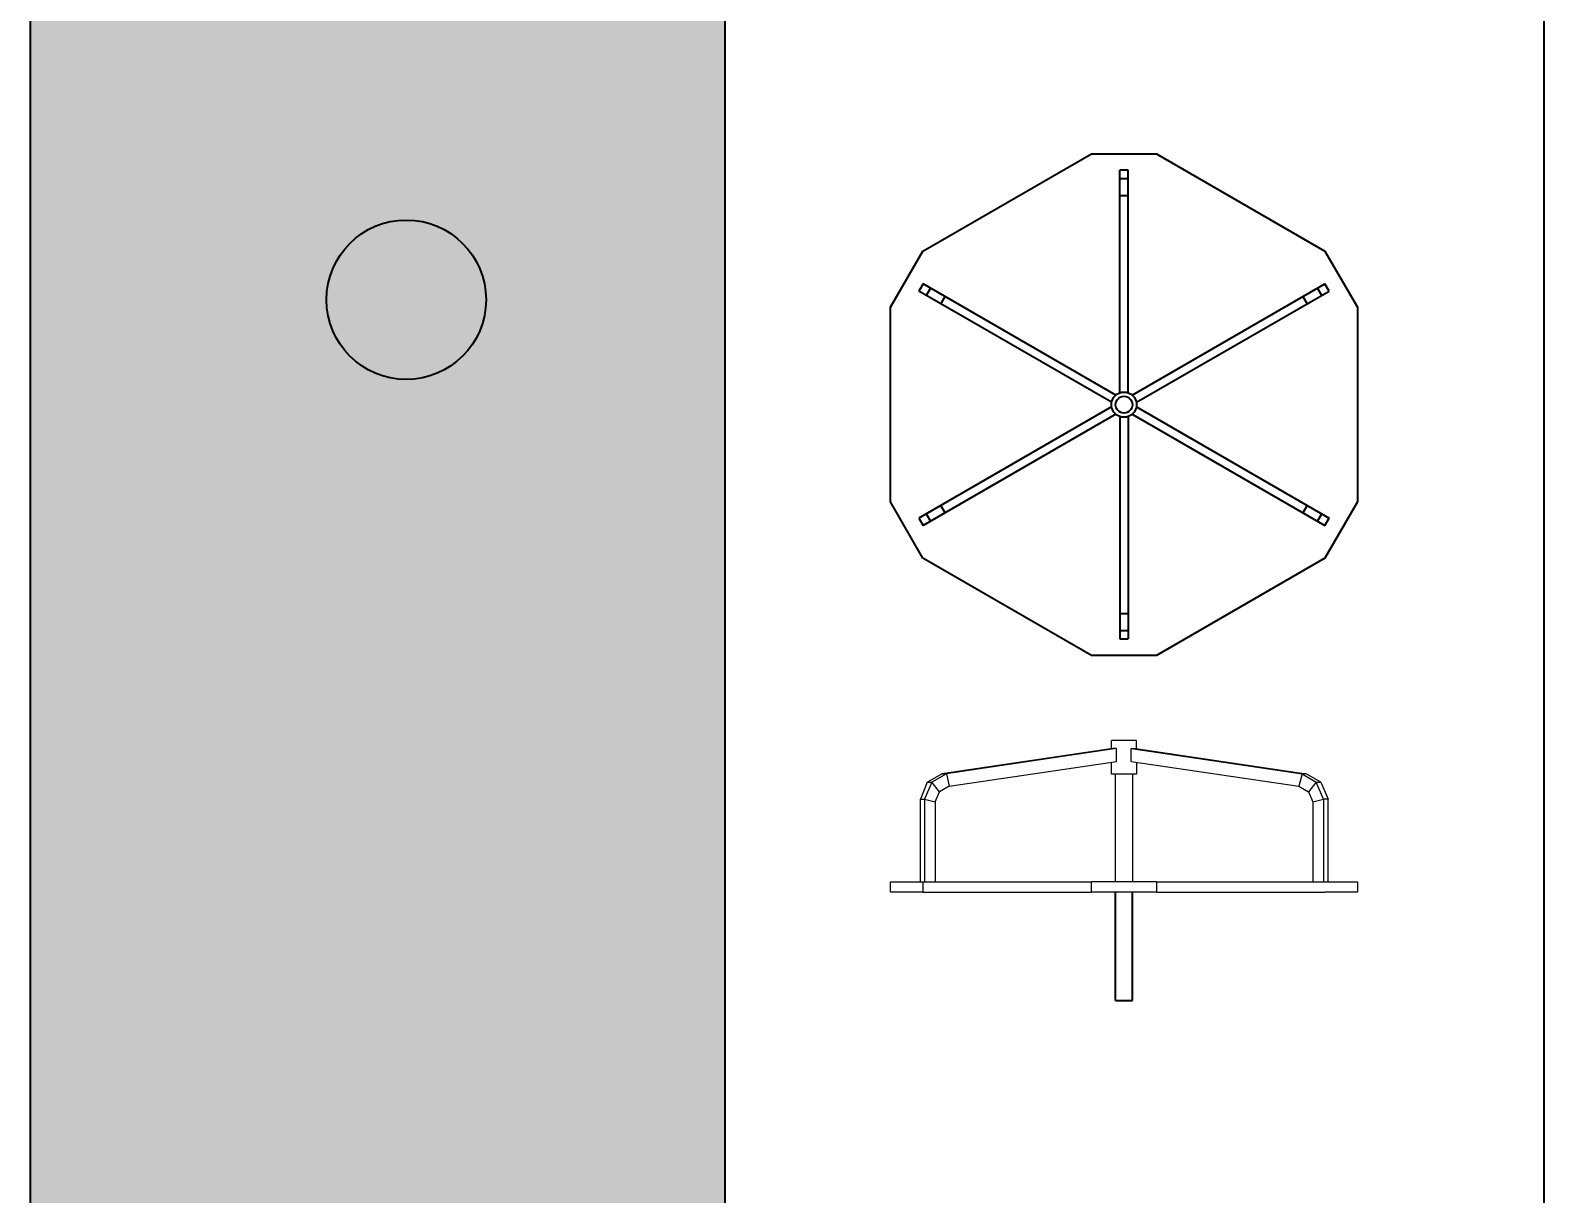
# Model space of a CAD drawing. Header units: millimetres. Extents: x 1089 to 46270, y 1624 to 35257.
# Drawn here: x 1088.62 to 1097.75, y 1641.6 to 1648.61 of the extents above; entities that cross this region are included whole.
import ezdxf

# ---------------------------------------------------------------- set-up
doc = ezdxf.new("R2010")
doc.units = ezdxf.units.MM
doc.layers.add('www.cad-blocks.net', color=7, linetype='Continuous')
doc.styles.get("Standard").update_dxf_attribs({"font": 'arial.ttf'})

# ---------------------------------------------------------------- blocks, each defined once
blk = doc.blocks.new('A$C01F252AB')
at = {"lineweight": 0}
for p, q in [((1.3305, 1.5174), (1.3305, 1.5662)), ((1.4829, 1.5662), (1.3305, 1.5662)), ((1.4829, 1.5179), (1.4829, 1.5662)), ((1.3388, 1.5186), (0.3093, 1.3657)), ((1.3625, 1.5186), (0.3364, 1.3657)), ((1.3625, 1.5186), (1.3388, 1.5186)), ((1.3625, 1.4404), (1.3625, 1.5186)), ((1.4509, 1.5186), (1.478, 1.5186)), ((1.4509, 1.4404), (1.4509, 1.5186)), ((1.4509, 1.5186), (2.4804, 1.3657)), ((1.478, 1.5186), (2.5042, 1.3657)), ((0.3534, 1.2908), (1.3625, 1.4404)), ((1.3305, 1.363), (1.3305, 1.4357)), ((1.4509, 1.4404), (2.46, 1.2908)), ((1.4829, 1.4357), (1.4829, 1.363)), ((0.2209, 1.3146), (0.1801, 1.2126)), ((0.2481, 1.3146), (0.2039, 1.2126)), ((0.2209, 1.3146), (0.3093, 1.3657)), ((0.2209, 1.3146), (0.2481, 1.3146)), ((0.3364, 1.3657), (0.2481, 1.3146)), ((0.2957, 1.2568), (0.2481, 1.3146)), ((0.3534, 1.2908), (0.2957, 1.2568)), ((0.3093, 1.3657), (0.3364, 1.3657)), ((0.3364, 1.3657), (0.3534, 1.2908)), ((1.4829, 1.363), (1.3305, 1.363)), ((1.3557, 0.7153), (1.3557, 1.363)), ((1.4576, 1.363), (1.4576, 0.7153)), ((2.4804, 1.3657), (2.46, 1.2908)), ((2.46, 1.2908), (2.5178, 1.2568)), ((2.4804, 1.3657), (2.5653, 1.3146)), ((2.5042, 1.3657), (2.4804, 1.3657)), ((2.5926, 1.3146), (2.5042, 1.3657)), ((2.5653, 1.3146), (2.5178, 1.2568)), ((2.5653, 1.3146), (2.5926, 1.3146)), ((2.6095, 1.2126), (2.5653, 1.3146)), ((2.5926, 1.3146), (2.6367, 1.2126)), ((0.1801, 0.7153), (0.1801, 1.2126)), ((0.1801, 1.2126), (0.2039, 1.2126)), ((0.2039, 1.2126), (0.2684, 1.1957)), ((0.2039, 1.2126), (0.2039, 0.7153)), ((0.2684, 1.1957), (0.2957, 1.2568)), ((0.2684, 1.1957), (0.2684, 0.7153)), ((2.5178, 1.2568), (2.5449, 1.1957)), ((2.5449, 1.1957), (2.6095, 1.2126)), ((2.5449, 1.1957), (2.5449, 0.7153)), ((2.6367, 1.2126), (2.6095, 1.2126)), ((2.6095, 1.2126), (2.6095, 0.7153)), ((2.6367, 0.7153), (2.6367, 1.2126)), ((0, 0.6518), (0, 0.7153)), ((0, 0.7153), (1.2114, 0.7153)), ((0.1953, 0.6518), (0, 0.6518)), ((0.1953, 0.7153), (0.1953, 0.6518)), ((0.1953, 0.6518), (1.2114, 0.6518)), ((1.2114, 0.6518), (1.2114, 0.7153)), ((1.602, 0.7153), (1.2114, 0.7153)), ((1.602, 0.6518), (1.2114, 0.6518)), ((1.2114, 0.6518), (1.2114, 0.6518)), ((1.602, 0.7153), (1.602, 0.6518)), ((1.602, 0.7153), (2.8134, 0.7153)), ((1.602, 0.6518), (2.6181, 0.6518)), ((2.8134, 0.6518), (2.6181, 0.6518)), ((2.8134, 0.7153), (2.8134, 0.6518))]:
    blk.add_line(p, q, dxfattribs=at)
for p, q in [((1.3559, 0), (1.3559, 0.6518)), ((1.4575, 0), (1.4575, 0.6518)), ((1.3559, 0), (1.4575, 0))]:
    blk.add_line(p, q)
blk = doc.blocks.new('A$C62ED4E9E')
for p, q in [((1.3813, 1.5834), (1.3813, 2.9238)), ((1.4321, 2.9238), (1.3813, 2.9238)), ((1.4321, 1.5834), (1.4321, 2.9238)), ((1.4321, 2.873), (1.3813, 2.873)), ((1.3813, 2.7714), (1.4321, 2.7714)), ((0.1963, 2.2397), (0.1709, 2.1957)), ((1.3318, 1.5255), (0.1709, 2.1957)), ((1.3572, 1.5695), (0.1963, 2.2397)), ((0.2403, 2.2143), (0.2149, 2.1703)), ((1.4562, 1.5695), (2.6171, 2.2397)), ((1.4816, 1.5255), (2.6425, 2.1957)), ((2.5985, 2.1703), (2.5731, 2.2143)), ((2.6425, 2.1957), (2.6171, 2.2397)), ((0.3029, 2.1195), (0.3283, 2.1635)), ((2.4851, 2.1635), (2.5105, 2.1195)), ((1.3318, 1.4976), (0.1709, 0.8274)), ((1.4816, 1.4976), (2.6425, 0.8274)), ((1.3572, 1.4536), (0.1963, 0.7834)), ((1.3813, 1.4397), (1.3813, 0.0992)), ((1.4321, 1.4397), (1.4321, 0.0992)), ((1.4562, 1.4536), (2.6171, 0.7834)), ((0.1709, 0.8274), (0.1963, 0.7834)), ((0.2149, 0.8528), (0.2403, 0.8088)), ((0.3283, 0.8596), (0.3029, 0.9036)), ((2.5105, 0.9036), (2.4851, 0.8596)), ((2.5731, 0.8088), (2.5985, 0.8528)), ((2.6171, 0.7834), (2.6425, 0.8274)), ((1.4321, 0.2516), (1.3813, 0.2516)), ((1.3813, 0.15), (1.4321, 0.15)), ((1.3813, 0.0992), (1.4321, 0.0992))]:
    blk.add_line(p, q)
blk.add_lwpolyline([(0.1953, 0.5866), (0, 0.9249), (0, 2.0982), (0.1953, 2.4364), (1.2114, 3.0231), (1.602, 3.0231), (2.6181, 2.4364), (2.8134, 2.0982), (2.8134, 0.9249), (2.6181, 0.5866), (1.602, 0), (1.2114, 0)], close=True)
for radius in [0.0762, 0.0508]:
    blk.add_circle((1.4067, 1.5115), radius)
blk = doc.blocks.new('FORMAT')
at = {"layer": 'www.cad-blocks.net', "true_color": 0x444444}
blk.add_hatch(color=250, dxfattribs=at).paths.add_polyline_path([(0, 0), (4.1868, 0), (4.1868, 40.9675), (0, 40.9675)])
at = {"layer": 'www.cad-blocks.net', "true_color": 0x546d8e}
blk.add_hatch(color=155, dxfattribs=at).paths.add_polyline_path([(1.786, 23.2947, 1), (2.7467, 23.2947, 1)])
at = {"layer": 'www.cad-blocks.net', "color": 250, "true_color": 0x444444}
for p, q in [((0, 40.9675), (0, 0)), ((4.1868, 40.9675), (4.1868, 0))]:
    blk.add_line(p, q, dxfattribs=at)
at = {"layer": 'www.cad-blocks.net'}
blk.add_line((4.1868, 40.9675), (4.1868, 0), dxfattribs=at)
at = {"layer": 'www.cad-blocks.net', "color": 155, "true_color": 0x546d8e}
for p, q in [((4.1868, 39.6662), (4.1868, 1.1711)), ((9.1214, 31.9304), (9.1214, 1.1711))]:
    blk.add_line(p, q, dxfattribs=at)
blk.add_circle((2.2663, 23.2947), 0.4804, dxfattribs=at)
at = {"layer": 'www.cad-blocks.net', "insert": (1.4991, 17.9768), "char_height": 1.2, "attachment_point": 1, "rotation": 90}
blk.add_mtext_dynamic_manual_height_columns('{\\fArial|b1|i0|c0|p34;\\C255;\\c16777215;cad-bl  cks net}', width=33614.950979, gutter_width=12.5, heights=[0], dxfattribs=at)

msp = doc.modelspace()

# ---------------------------------------------------------------- block references
for name, p in [('FORMAT', (1088.6246, 1623.6908)), ('A$C62ED4E9E', (1093.8097, 1644.8416)), ('A$C01F252AB', (1093.8097, 1642.7629))]:
    msp.add_blockref(name, p)

doc.saveas('drawing.dxf')
